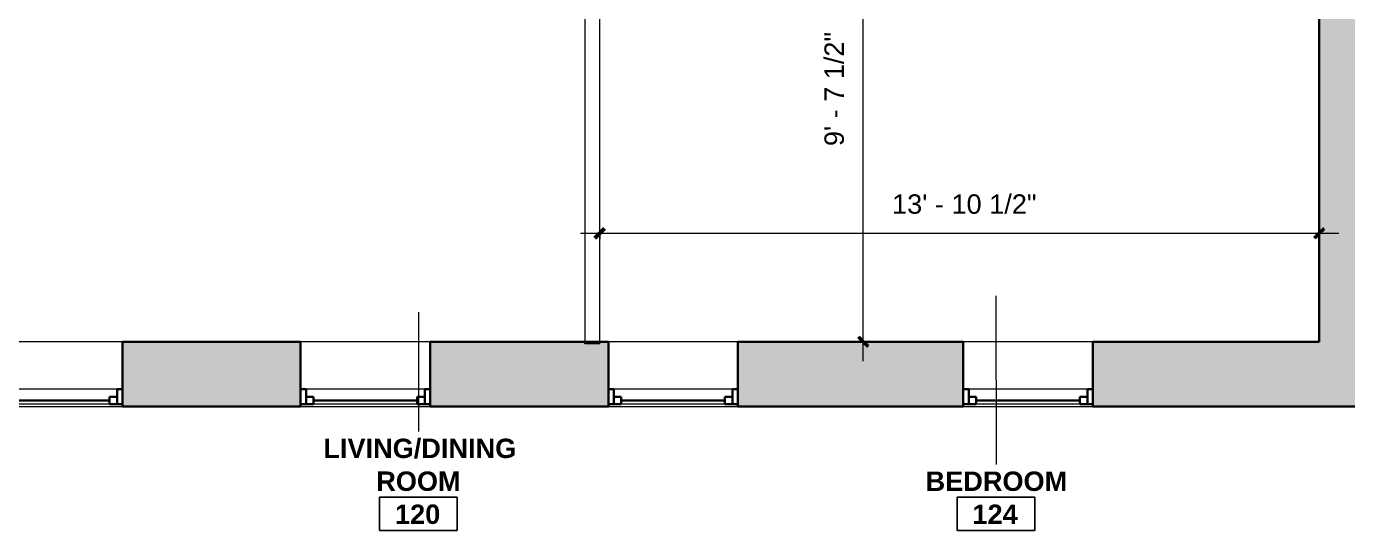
# Model space of a CAD drawing. Header units: inches. Extents: x -545 to 1083, y -2066 to -269.
# Drawn here: x 384.8 to 691, y -1958.7 to -1841.7 of the extents above; entities that cross this region are included whole.
import ezdxf

# ---------------------------------------------------------------- set-up
doc = ezdxf.new("R2010")
doc.units = ezdxf.units.IN
doc.header["$MEASUREMENT"] = 0
for name, color, linetype, lineweight in [('A-ANNO-DIMS', 211, 'Continuous', 9), ('A-ANNO-DIMS-48', 211, 'Continuous', 9), ('A-AREA-IDEN', 2, 'Continuous', 9), ('A-GLAZ', 151, 'Continuous', 18), ('A-WALL', 113, 'Continuous', 18), ('A-WALL-PATT', 111, 'Continuous', 18), ('I-WALL', 2, 'Continuous', 18)]:
    doc.layers.add(name, color=color, linetype=linetype, lineweight=lineweight)
doc.styles.add('Swis721 Lt BT', font='swissl.ttf', dxfattribs={"height": 4.5})
doc.styles.add('Swis721 Lt BT_B', font='', dxfattribs={"height": 4.5})
doc.styles.get('Swis721 Lt BT_B').set_extended_font_data('Swis721 Lt BT', bold=True)
doc.dimstyles.new('OTJ_-_3_32__Linear__1_2__Tolerance', dxfattribs={"dimscale": 12, "dimtxt": 4.748918, "dimasz": 0.1875, "dimexe": 0.375, "dimexo": 0.25, "dimgap": 0.25, "dimtad": 1, "dimdec": 1, "dimrnd": 0.5, "dimzin": 3, "dimdsep": 46, "dimlunit": 4, "dimtxsty": 'Swis721 Lt BT', "dimblk1": 'OBLIQUE', "dimblk2": 'OBLIQUE', "dimsah": 1, "dimcen": 0.09, "dimdle": 0.375, "dimazin": 0, "dimtfac": 1, "dimtdec": 4, "dimtix": 1, "dimtmove": 0, "dimatfit": 3, "dimfxl": 1, "dimtvp": 1, "dimfrac": 2, "dimtolj": 1, "dimtzin": 0, "dimarcsym": 2})

# ---------------------------------------------------------------- blocks, each defined once
blk = doc.blocks.new('Window-Double-Hung - 30_ x 56_-5127126-1ST FLOOR - CONSTRUCTION')
at = {"layer": 'A-GLAZ', "color": 8, "lineweight": 30}
for p, q in [((-15, 7.5), (-15, -7.5)), ((-15, 7), (-12, 7)), ((-13.75, 7), (-13.75, 3.5)), ((-12, 7), (-12, 5.25)), ((-12, 6.125), (12, 6.125)), ((12, 7), (15, 7)), ((12, 7), (12, 5.25)), ((13.75, 7), (13.75, 3.5)), ((15, -7.5), (15, 7.5)), ((-15, 3.5), (-13.75, 3.5)), ((-13.75, 5.25), (-12, 5.25)), ((13.75, 5.25), (12, 5.25)), ((13.75, 3.5), (15, 3.5))]:
    blk.add_line(p, q, dxfattribs=at)
at = {"layer": 'A-GLAZ'}
for p, q in [((15, 7.5), (-15, 7.5)), ((-15, -7.5), (15, -7.5))]:
    blk.add_line(p, q, dxfattribs=at)
at = {"layer": 'A-GLAZ', "lineweight": 9}
for p, q in [((-12, 7), (12, 7)), ((-13.75, 3.5), (13.75, 3.5))]:
    blk.add_line(p, q, dxfattribs=at)
blk = doc.blocks.new('Room Tag - Room Name and Number-3379422-1ST FLOOR - CONSTRUCTION')
at = {"layer": 'A-AREA-IDEN'}
for p, q in [((-0.1881, -0.1636), (-0.1881, -0.0018)), ((-0.1881, -0.0018), (0.1869, -0.0018)), ((0.1869, -0.0018), (-0.1881, -0.0018)), ((-0.1881, -0.0018), (-0.1881, -0.1636)), ((0.1869, -0.0018), (0.1869, -0.1636)), ((0.1869, -0.1636), (0.1869, -0.0018)), ((0.1869, -0.1636), (-0.1881, -0.1636)), ((-0.1881, -0.1636), (0.1869, -0.1636))]:
    blk.add_line(p, q, dxfattribs=at)
blk = doc.blocks.new('DIMBLOCK1-1ST FLOOR - CONSTRUCTION')
at = {"layer": 'A-ANNO-DIMS-48'}
for p, q in [((578.77, -1919.41), (578.77, -1794.96)), ((580.17, -1799.46), (574.27, -1799.46)), ((578.77, -1799.46), (580.17, -1799.46)), ((580.17, -1914.91), (574.27, -1914.91)), ((578.77, -1914.91), (580.17, -1914.91))]:
    blk.add_line(p, q, dxfattribs=at)
at = {"layer": 'A-ANNO-DIMS-48', "lineweight": 50}
for p, q in [((578.77, -1799.46), (577.64, -1798.34)), ((578.77, -1799.46), (579.89, -1800.59)), ((578.77, -1914.91), (577.64, -1913.79)), ((578.77, -1914.91), (579.89, -1916.04))]:
    blk.add_line(p, q, dxfattribs=at)
at = {"layer": 'A-ANNO-DIMS-48', "color": 0, "insert": (569.76, -1869.51), "char_height": 4.5, "width": 29.579, "attachment_point": 1, "rotation": 90, "line_spacing_factor": 1.005062, "style": 'Swis721 Lt BT'}
blk.add_mtext('9\' - 7 1/2"', dxfattribs=at)
blk = doc.blocks.new('_Oblique')
at = {"color": 0, "linetype": 'ByBlock', "lineweight": -2}
blk.add_line((-0.5, -0.5), (0.5, 0.5), dxfattribs=at)
blk = doc.blocks.new('DIMBLOCK12-1ST FLOOR - CONSTRUCTION')
at = {"layer": 'A-ANNO-DIMS-48'}
for p, q in [((517.7, -1891.13), (517.7, -1885.22)), ((684.44, -1891.13), (684.44, -1885.22)), ((513.2, -1889.72), (688.94, -1889.72)), ((517.7, -1889.72), (517.7, -1891.13)), ((684.44, -1889.72), (684.44, -1891.13))]:
    blk.add_line(p, q, dxfattribs=at)
at = {"layer": 'A-ANNO-DIMS-48', "lineweight": 50}
for p, q in [((517.7, -1889.72), (518.82, -1888.6)), ((684.44, -1889.72), (685.56, -1888.6)), ((517.7, -1889.72), (516.57, -1890.85)), ((684.44, -1889.72), (683.31, -1890.85))]:
    blk.add_line(p, q, dxfattribs=at)
at = {"layer": 'A-ANNO-DIMS-48', "color": 0, "insert": (585.43, -1880.71), "char_height": 4.5, "width": 37.5391, "attachment_point": 1, "line_spacing_factor": 1.005062, "style": 'Swis721 Lt BT'}
blk.add_mtext('13\' - 10 1/2"', dxfattribs=at)

msp = doc.modelspace()

# ---------------------------------------------------------------- hatches: boundary and pattern name
at = {"layer": 'A-WALL-PATT', "lineweight": 9}
msp.add_hatch(color=7, dxfattribs=at).paths.add_polyline_path([(684.44, -1914.91), (696.44, -1914.91), (696.44, -1697.97), (684.44, -1697.97), (684.44, -1855.96)], flags=0)
h = msp.add_hatch(color=7, dxfattribs=at)
h.paths.add_polyline_path([(998.98, -1929.91), (998.98, -1914.91), (996.73, -1914.91), (996.73, -1929.91)], flags=0)
h.paths.add_polyline_path([(875.09, -1929.91), (903.72, -1929.91), (903.72, -1914.91), (875.09, -1914.91)], flags=0)
h.paths.add_polyline_path([(929.72, -1929.91), (956.73, -1929.91), (956.73, -1914.91), (929.72, -1914.91)], flags=0)
h.paths.add_polyline_path([(781.14, -1929.91), (781.14, -1914.91), (741.85, -1914.91), (741.85, -1929.91)], flags=0)
h.paths.add_polyline_path([(807.14, -1929.91), (849.09, -1929.91), (849.09, -1914.91), (807.14, -1914.91)], flags=0)
h.paths.add_polyline_path([(714.69, -1929.91), (715.85, -1929.91), (715.85, -1914.91), (631.94, -1914.91), (631.94, -1929.91)], flags=0)
h.paths.add_polyline_path([(601.94, -1929.91), (601.94, -1914.91), (549.69, -1914.91), (549.69, -1929.91)], flags=0)
h.paths.add_polyline_path([(489.7, -1929.91), (519.69, -1929.91), (519.69, -1914.91), (478.37, -1914.91), (478.37, -1929.91)], flags=0)
h.paths.add_polyline_path([(448.37, -1929.91), (448.37, -1914.91), (407.08, -1914.91), (407.08, -1929.91)], flags=0)
h.paths.add_polyline_path([(377.08, -1929.91), (377.08, -1914.91), (335.08, -1914.91), (335.08, -1929.91)], flags=0)

# ---------------------------------------------------------------- linework, layer by layer
at = {"layer": 'A-AREA-IDEN'}
for p, q in [((609.48, -1904.27), (609.52, -1943.4)), ((475.69, -1908.07), (475.7, -1935.76))]:
    msp.add_line(p, q, dxfattribs=at)
at = {"layer": 'A-WALL', "color": 8, "lineweight": 30}
for p, q in [((448.37, -1914.91), (407.08, -1914.91)), ((519.69, -1914.91), (478.37, -1914.91)), ((601.94, -1914.91), (549.69, -1914.91)), ((684.44, -1914.91), (631.94, -1914.91)), ((407.08, -1929.91), (448.37, -1929.91)), ((478.37, -1929.91), (519.69, -1929.91)), ((549.69, -1929.91), (601.94, -1929.91)), ((631.94, -1929.91), (715.85, -1929.91))]:
    msp.add_line(p, q, dxfattribs=at)
at = {"layer": 'A-WALL'}
for p, q in [((514.2, -1915.41), (514.2, -1914.91)), ((517.7, -1915.41), (517.7, -1914.91))]:
    msp.add_line(p, q, dxfattribs=at)
at = {"layer": 'I-WALL'}
for p, q in [((514.2, -1795.96), (514.2, -1914.91)), ((517.7, -1914.91), (517.7, -1799.46))]:
    msp.add_line(p, q, dxfattribs=at)
at = {"layer": 'I-WALL', "color": 8, "lineweight": 30}
msp.add_line((684.44, -1799.46), (684.44, -1914.91), dxfattribs=at)
at = {"layer": 'I-WALL', "lineweight": 9}
msp.add_line((517.7, -1915.41), (514.2, -1915.41), dxfattribs=at)

# ---------------------------------------------------------------- block references
at = {"layer": 'A-AREA-IDEN', "xscale": 47.99999999999997, "yscale": 47.99999999999997, "zscale": 47.99999999999997}
for p in [(475.7, -1950.88), (609.51, -1950.88)]:
    msp.add_blockref('Room Tag - Room Name and Number-3379422-1ST FLOOR - CONSTRUCTION', p, dxfattribs=at)
at = {"layer": 'A-GLAZ', "rotation": 180}
for p in [(392.08, -1922.41), (463.37, -1922.41), (534.69, -1922.41), (616.94, -1922.41)]:
    msp.add_blockref('Window-Double-Hung - 30_ x 56_-5127126-1ST FLOOR - CONSTRUCTION', p, dxfattribs=at)

# ---------------------------------------------------------------- texts
at = {"layer": 'A-AREA-IDEN', "char_height": 4.5, "attachment_point": 1, "style": 'Swis721 Lt BT_B'}
for s, insert, width in [('LIVING/DINING', (453.64, -1937.39), 53.328), ('ROOM', (465.89, -1945.01), 23.7855), ('BEDROOM', (593.2, -1945.02), 39.39), ('120', (470.25, -1952.68), 12.726), ('124', (604.06, -1952.68), 12.726)]:
    msp.add_mtext(s, dxfattribs=dict(at, insert=insert, width=width))

# ---------------------------------------------------------------- dimensions: what is measured, and where the dimension line sits
at = {"layer": 'A-ANNO-DIMS'}
dim = msp.add_linear_dim(base=(578.7654, -1799.4626), p1=(577.1744, -1914.9102), p2=(577.1744, -1799.4626), angle=90, dimstyle='OTJ_-_3_32__Linear__1_2__Tolerance', override={"dimpost": '<>', "dimfxl": 115.447559}, dxfattribs=at)
dim.commit()
dim.dimension.update_dxf_attribs({"geometry": 'DIMBLOCK1-1ST FLOOR - CONSTRUCTION', "text_midpoint": (573.1947, -1857.1864)})
dim = msp.add_linear_dim(base=(684.44, -1889.72), p1=(517.7, -1888.13), p2=(684.44, -1888.13), dimstyle='OTJ_-_3_32__Linear__1_2__Tolerance', override={"dimpost": '<>', "dimfxl": 166.740266}, dxfattribs=at)
dim.commit()
dim.dimension.update_dxf_attribs({"geometry": 'DIMBLOCK12-1ST FLOOR - CONSTRUCTION', "text_midpoint": (601.07, -1884.15)})

doc.saveas('drawing.dxf')
